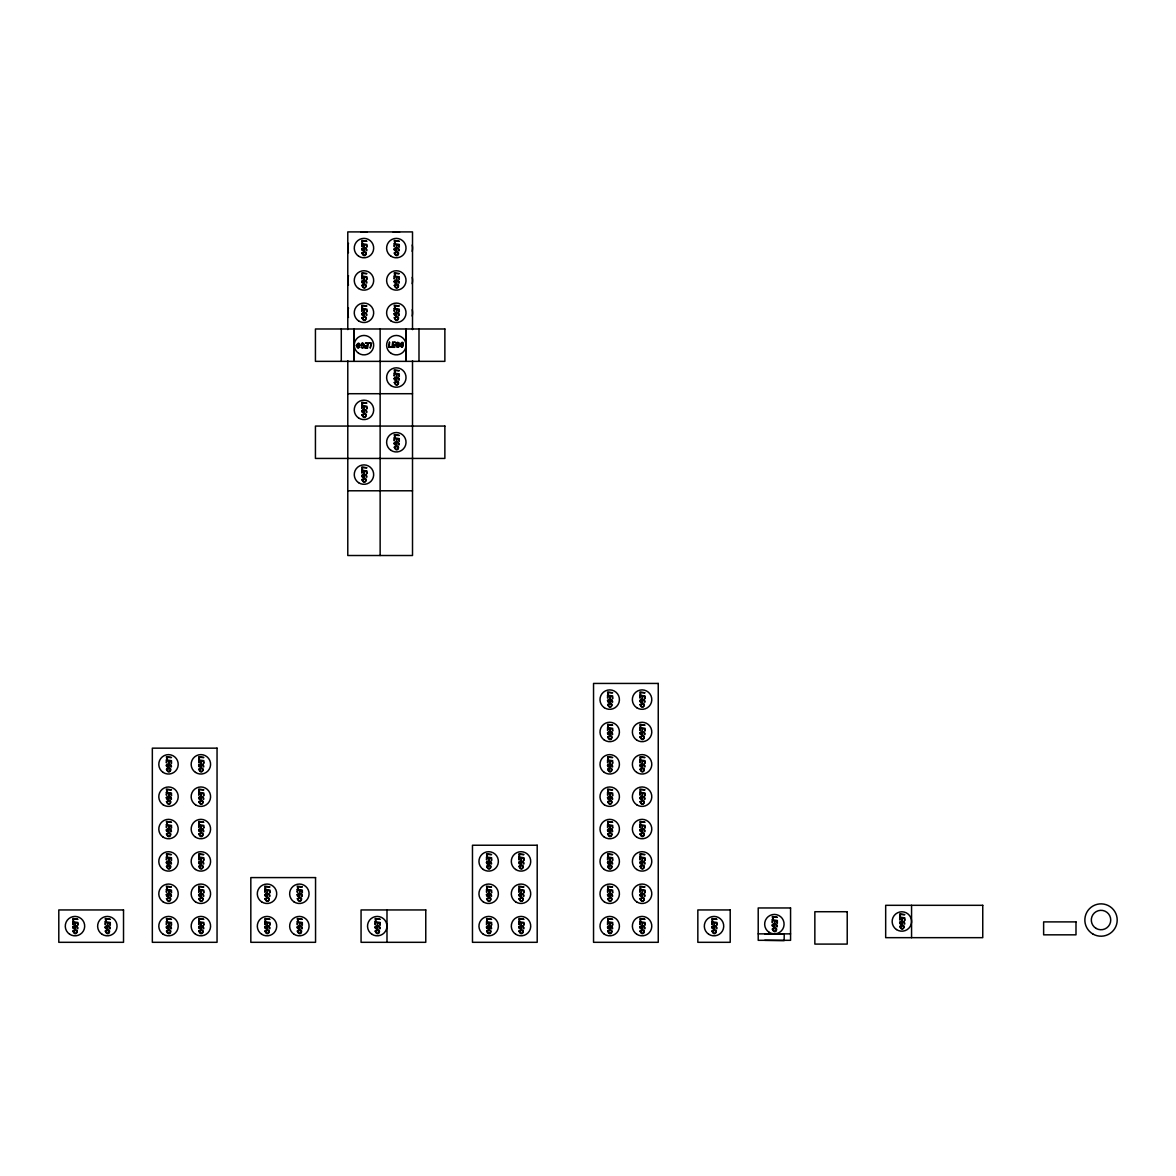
<?xml version="1.0" encoding="UTF-8"?>
<svg xmlns="http://www.w3.org/2000/svg" width="1176" height="1176" viewBox="0 0 1176 1176"><rect width="100%" height="100%" fill="white"/><g stroke="black" fill="none" stroke-linecap="round" stroke-linejoin="round"><path stroke-width="1.5" d="M911.562 905.314L911.562 937.669M758.211 933.862L790.566 933.862M347.787 393.71L412.511 393.71M347.787 490.789L412.511 490.789M764.841 933.847L784.23 934.17L784.127 940.638L764.738 940.33M418.994 328.986L418.994 361.355M412.511 329.603L412.511 231.907L347.787 231.907L347.787 329.603M412.511 360.738L412.511 555.513L347.787 555.513L347.787 360.738M386.992 909.945L386.992 942.314M380.142 328.986L380.142 555.513M341.29 328.986L341.29 361.355M348.464 252.722A16.185 16.185 0 0 1 348.508 243.329M360.885 232.201A16.185 16.185 0 0 1 367.191 232.231M412.203 245.005A16.185 16.185 0 0 1 412.173 251.326M393.24 232.201A16.185 16.185 0 0 1 399.561 232.231M412.203 277.374A16.185 16.185 0 0 1 412.173 283.681M348.464 285.077A16.185 16.185 0 0 1 348.508 275.684M348.464 317.432A16.185 16.185 0 0 1 348.508 308.038M412.203 309.729A16.185 16.185 0 0 1 412.173 316.035M354.255 345.494L354.241 361.355L354.241 328.986L354.255 345.494M406.043 328.986L406.043 361.355L406.043 328.986M72.868 921.719L72.853 924.659L73.412 922.484L75.176 922.793L75.176 924.821L75.734 922.793L77.381 923.042L77.939 925.218L77.939 922.498L72.868 921.719M105.223 921.719L105.208 924.659L105.767 922.484L107.531 922.793L107.531 924.821L108.089 922.793L109.75 923.042L110.294 925.218L110.294 922.498L105.223 921.719M166.389 792.286L166.375 795.211L166.933 793.05L168.697 793.344L168.697 795.388L169.256 793.344L170.917 793.609L171.476 795.77L171.476 793.065L166.389 792.286M166.389 759.917L166.375 762.857L166.933 760.681L168.697 760.99L168.697 763.033L169.256 760.99L170.917 761.24L171.476 763.415L171.476 760.696L166.389 759.917M166.389 856.995L166.375 859.935L166.933 857.76L168.697 858.068L168.697 860.112L169.256 858.068L170.917 858.318L171.476 860.494L171.476 857.774L166.389 856.995M166.389 824.641L166.375 827.581L166.933 825.405L168.697 825.714L168.697 827.742L169.256 825.714L170.917 825.964L171.476 828.139L171.476 825.42L166.389 824.641M166.389 889.365L166.375 892.29L166.933 890.129L168.697 890.423L168.697 892.466L169.256 890.423L170.917 890.688L171.476 892.849L171.476 890.144L166.389 889.365M166.389 921.719L166.375 924.659L166.933 922.484L168.697 922.793L168.697 924.821L169.256 922.793L170.917 923.042L171.476 925.218L171.476 922.498L166.389 921.719M198.759 792.286L198.744 795.211L199.303 793.05L201.067 793.344L201.067 795.388L201.611 793.344L203.272 793.609L203.83 795.77L203.83 793.065L198.759 792.286M198.759 759.917L198.744 762.857L199.303 760.681L201.067 760.99L201.067 763.033L201.611 760.99L203.272 761.24L203.83 763.415L203.83 760.696L198.759 759.917M198.759 856.995L198.744 859.935L199.303 857.76L201.067 858.068L201.067 860.112L201.611 858.068L203.272 858.318L203.83 860.494L203.83 857.774L198.759 856.995M198.759 824.641L198.744 827.581L199.303 825.405L201.067 825.714L201.067 827.742L201.611 825.714L203.272 825.964L203.83 828.139L203.83 825.42L198.759 824.641M198.759 889.365L198.744 892.29L199.303 890.129L201.067 890.423L201.067 892.466L201.611 890.423L203.272 890.688L203.83 892.849L203.83 890.144L198.759 889.365M198.759 921.719L198.744 924.659L199.303 922.484L201.067 922.793L201.067 924.821L201.611 922.793L203.272 923.042L203.83 925.218L203.83 922.498L198.759 921.719M264.894 889.365L264.879 892.29L265.438 890.129L267.202 890.423L267.202 892.466L267.76 890.423L269.407 890.688L269.966 892.849L269.966 890.144L264.894 889.365M264.894 921.719L264.879 924.659L265.438 922.484L267.202 922.793L267.202 924.821L267.76 922.793L269.407 923.042L269.966 925.218L269.966 922.498L264.894 921.719M297.249 889.365L297.234 892.29L297.793 890.129L299.557 890.423L299.557 892.466L300.115 890.423L301.776 890.688L302.335 892.849L302.335 890.144L297.249 889.365M297.249 921.719L297.234 924.659L297.793 922.484L299.557 922.793L299.557 924.821L300.115 922.793L301.776 923.042L302.335 925.218L302.335 922.498L297.249 921.719M361.855 276.037L361.841 278.977L362.399 276.801L364.163 277.11L364.163 279.153L364.707 277.11L366.368 277.36L366.927 279.535L366.927 276.816L361.855 276.037M361.855 243.682L361.841 246.622L362.399 244.446L364.163 244.755L364.163 246.784L364.707 244.755L366.368 245.005L366.927 247.18L366.927 244.461L361.855 243.682M361.855 308.406L361.841 311.331L362.399 309.17L364.163 309.464L364.163 311.508L364.707 309.464L366.368 309.729L366.927 311.89L366.927 309.185L361.855 308.406M361.855 405.485L361.841 408.41L362.399 406.249L364.163 406.543L364.163 408.587L364.707 406.543L366.368 406.808L366.927 408.969L366.927 406.264L361.855 405.485M361.855 470.194L361.841 473.134L362.399 470.959L364.163 471.267L364.163 473.311L364.707 471.267L366.368 471.517L366.927 473.693L366.927 470.973L361.855 470.194M375.115 921.719L375.115 924.659L375.659 922.484L377.423 922.793L377.423 924.821L377.981 922.793L379.642 923.042L380.201 925.218L380.201 922.498L375.115 921.719M394.21 276.037L394.195 278.977L394.754 276.801L396.518 277.11L396.518 279.153L397.076 277.11L398.723 277.36L399.281 279.535L399.281 276.816L394.21 276.037M394.21 243.682L394.195 246.622L394.754 244.446L396.518 244.755L396.518 246.784L397.076 244.755L398.723 245.005L399.281 247.18L399.281 244.461L394.21 243.682M394.21 308.406L394.195 311.331L394.754 309.17L396.518 309.464L396.518 311.508L397.076 309.464L398.723 309.729L399.281 311.89L399.281 309.185L394.21 308.406M394.21 373.115L394.195 376.055L394.754 373.88L396.518 374.189L396.518 376.232L397.076 374.189L398.723 374.438L399.281 376.614L399.281 373.894L394.21 373.115M394.21 437.84L394.195 440.78L394.754 438.604L396.518 438.913L396.518 440.941L397.076 438.913L398.723 439.162L399.281 441.338L399.281 438.619L394.21 437.84M486.541 856.995L486.526 859.935L487.085 857.76L488.849 858.068L488.849 860.112L489.407 858.068L491.068 858.318L491.612 860.494L491.612 857.774L486.541 856.995M486.541 921.719L486.526 924.659L487.085 922.484L488.849 922.793L488.849 924.821L489.407 922.793L491.068 923.042L491.612 925.218L491.612 922.498L486.541 921.719M486.541 889.365L486.526 892.29L487.085 890.129L488.849 890.423L488.849 892.466L489.407 890.423L491.068 890.688L491.612 892.849L491.612 890.144L486.541 889.365M518.895 856.995L518.895 859.935L519.439 857.76L521.203 858.068L521.203 860.112L521.762 858.068L523.423 858.318L523.981 860.494L523.981 857.774L518.895 856.995M518.895 921.719L518.895 924.659L519.439 922.484L521.203 922.793L521.203 924.821L521.762 922.793L523.423 923.042L523.981 925.218L523.981 922.498L518.895 921.719M518.895 889.365L518.895 892.29L519.439 890.129L521.203 890.423L521.203 892.466L521.762 890.423L523.423 890.688L523.981 892.849L523.981 890.144L518.895 889.365M607.595 695.207L607.58 698.132L608.139 695.971L609.903 696.265L609.903 698.309L610.462 696.265L612.123 696.53L612.681 698.691L612.681 695.986L607.595 695.207M607.595 759.917L607.58 762.857L608.139 760.681L609.903 760.99L609.903 763.033L610.462 760.99L612.123 761.24L612.681 763.415L612.681 760.696L607.595 759.917M607.595 727.562L607.58 730.502L608.139 728.326L609.903 728.635L609.903 730.663L610.462 728.635L612.123 728.885L612.681 731.06L612.681 728.341L607.595 727.562M607.595 792.286L607.58 795.211L608.139 793.05L609.903 793.344L609.903 795.388L610.462 793.344L612.123 793.609L612.681 795.77L612.681 793.065L607.595 792.286M607.595 856.995L607.58 859.935L608.139 857.76L609.903 858.068L609.903 860.112L610.462 858.068L612.123 858.318L612.681 860.494L612.681 857.774L607.595 856.995M607.595 824.641L607.58 827.581L608.139 825.405L609.903 825.714L609.903 827.742L610.462 825.714L612.123 825.964L612.681 828.139L612.681 825.42L607.595 824.641M607.595 921.719L607.58 924.659L608.139 922.484L609.903 922.793L609.903 924.821L610.462 922.793L612.123 923.042L612.681 925.218L612.681 922.498L607.595 921.719M607.595 889.365L607.58 892.29L608.139 890.129L609.903 890.423L609.903 892.466L610.462 890.423L612.123 890.688L612.681 892.849L612.681 890.144L607.595 889.365M639.965 695.207L639.95 698.132L640.508 695.971L642.272 696.265L642.272 698.309L642.816 696.265L644.477 696.53L645.036 698.691L645.036 695.986L639.965 695.207M639.965 759.917L639.95 762.857L640.508 760.681L642.272 760.99L642.272 763.033L642.816 760.99L644.477 761.24L645.036 763.415L645.036 760.696L639.965 759.917M639.965 727.562L639.95 730.502L640.508 728.326L642.272 728.635L642.272 730.663L642.816 728.635L644.477 728.885L645.036 731.06L645.036 728.341L639.965 727.562M639.965 792.286L639.95 795.211L640.508 793.05L642.272 793.344L642.272 795.388L642.816 793.344L644.477 793.609L645.036 795.77L645.036 793.065L639.965 792.286M639.965 856.995L639.95 859.935L640.508 857.76L642.272 858.068L642.272 860.112L642.816 858.068L644.477 858.318L645.036 860.494L645.036 857.774L639.965 856.995M639.965 824.641L639.95 827.581L640.508 825.405L642.272 825.714L642.272 827.742L642.816 825.714L644.477 825.964L645.036 828.139L645.036 825.42L639.965 824.641M639.965 921.719L639.95 924.659L640.508 922.484L642.272 922.793L642.272 924.821L642.816 922.793L644.477 923.042L645.036 925.218L645.036 922.498L639.965 921.719M639.965 889.365L639.95 892.29L640.508 890.129L642.272 890.423L642.272 892.466L642.816 890.423L644.477 890.688L645.036 892.849L645.036 890.144L639.965 889.365M711.906 921.719L711.892 924.659L712.45 922.484L714.214 922.793L714.214 924.821L714.773 922.793L716.419 923.042L716.978 925.218L716.978 922.498L711.906 921.719M772.279 919.735L772.264 922.66L772.808 920.499L774.572 920.808L774.572 922.837L775.131 920.808L776.792 921.058L777.351 923.233L777.351 920.514L772.279 919.735M899.743 917.074L899.728 920.014L900.287 917.839L902.051 918.147L902.051 920.191L902.609 918.147L904.256 918.397L904.814 920.573L904.814 917.868L899.743 917.074M356.357 345.465C359.562 354.211 361.341 337.306 356.357 345.465M356.887 345.509C359.048 352.653 360.517 338.761 356.887 345.509M400.134 344.597C403.339 353.329 405.103 336.439 400.134 344.597M400.663 344.627C402.824 351.786 404.294 337.894 400.663 344.627M72.78 927.041L73.147 928.481L75.323 929.158L75.323 927.394L74.867 928.614C69.325 926.967 79.233 924.512 77.16 928.54C79.439 930.201 76.264 922.307 72.78 927.041M105.134 927.041L105.502 928.481L107.677 929.158L107.677 927.394L107.237 928.614C101.68 926.967 111.602 924.512 109.515 928.54C111.808 930.201 108.633 922.307 105.134 927.041M166.316 765.253L166.669 766.678L168.844 767.355L168.844 765.591L168.403 766.811C162.861 765.164 172.769 762.724 170.696 766.737C172.975 768.413 169.8 760.505 166.316 765.253M166.316 797.607L166.669 799.048L168.844 799.709L168.844 797.945L168.403 799.165C162.861 797.519 172.769 795.079 170.696 799.107C172.975 800.768 169.8 792.859 166.316 797.607M166.316 829.962L166.669 831.403L168.844 832.079L168.844 830.315L168.403 831.535C162.861 829.888 172.769 827.434 170.696 831.461C172.975 833.122 169.8 825.229 166.316 829.962M166.316 862.331L166.669 863.757L168.844 864.433L168.844 862.669L168.403 863.89C162.861 862.243 172.769 859.803 170.696 863.816C172.975 865.477 169.8 857.583 166.316 862.331M166.316 894.686L166.669 896.127L168.844 896.788L168.844 895.024L168.403 896.244C162.861 894.598 172.769 892.158 170.696 896.185C172.975 897.847 169.8 889.938 166.316 894.686M166.316 927.041L166.669 928.481L168.844 929.158L168.844 927.394L168.403 928.614C162.861 926.967 172.769 924.512 170.696 928.54C172.975 930.201 169.8 922.307 166.316 927.041M198.671 765.253L199.038 766.678L201.214 767.355L201.214 765.591L200.758 766.811C195.216 765.164 205.124 762.724 203.051 766.737C205.33 768.413 202.154 760.505 198.671 765.253M198.671 797.607L199.038 799.048L201.214 799.709L201.214 797.945L200.758 799.165C195.216 797.519 205.124 795.079 203.051 799.107C205.33 800.768 202.154 792.859 198.671 797.607M198.671 829.962L199.038 831.403L201.214 832.079L201.214 830.315L200.758 831.535C195.216 829.888 205.124 827.434 203.051 831.461C205.33 833.122 202.154 825.229 198.671 829.962M198.671 862.331L199.038 863.757L201.214 864.433L201.214 862.669L200.758 863.89C195.216 862.243 205.124 859.803 203.051 863.816C205.33 865.477 202.154 857.583 198.671 862.331M198.671 894.686L199.038 896.127L201.214 896.788L201.214 895.024L200.758 896.244C195.216 894.598 205.124 892.158 203.051 896.185C205.33 897.847 202.154 889.938 198.671 894.686M198.671 927.041L199.038 928.481L201.214 929.158L201.214 927.394L200.758 928.614C195.216 926.967 205.124 924.512 203.051 928.54C205.33 930.201 202.154 922.307 198.671 927.041M264.806 894.686L265.173 896.127L267.349 896.788L267.349 895.024L266.908 896.244C261.351 894.598 271.259 892.158 269.186 896.185C271.465 897.847 268.29 889.938 264.806 894.686M264.806 927.041L265.173 928.481L267.349 929.158L267.349 927.394L266.908 928.614C261.351 926.967 271.259 924.512 269.186 928.54C271.465 930.201 268.29 922.307 264.806 927.041M297.175 894.686L297.528 896.127L299.704 896.788L299.704 895.024L299.263 896.244C293.721 894.598 303.629 892.158 301.556 896.185C303.834 897.847 300.659 889.938 297.175 894.686M297.175 927.041L297.528 928.481L299.704 929.158L299.704 927.394L299.263 928.614C293.721 926.967 303.629 924.512 301.556 928.54C303.834 930.201 300.659 922.307 297.175 927.041M361.767 249.018L362.135 250.444L364.31 251.12L364.31 249.356L363.854 250.576C358.312 248.93 368.22 246.475 366.148 250.503C368.426 252.164 365.251 244.27 361.767 249.018M361.767 281.373L362.135 282.799L364.31 283.475L364.31 281.711L363.854 282.931C358.312 281.284 368.22 278.844 366.148 282.857C368.426 284.533 365.251 276.625 361.767 281.373M361.767 313.727L362.135 315.168L364.31 315.829L364.31 314.065L363.854 315.3C358.312 313.639 368.22 311.199 366.148 315.227C368.426 316.888 365.251 308.979 361.767 313.727M361.767 410.806L362.135 412.247L364.31 412.908L364.31 411.144L363.854 412.379C358.312 410.718 368.22 408.278 366.148 412.306C368.426 413.967 365.251 406.058 361.767 410.806M361.767 475.53L362.135 476.956L364.31 477.632L364.31 475.868L363.854 477.089C358.312 475.442 368.22 473.002 366.148 477.015C368.426 478.691 365.251 470.782 361.767 475.53M394.122 249.018L394.489 250.444L396.665 251.12L396.665 249.356L396.224 250.576C390.667 248.93 400.575 246.475 398.502 250.503C400.781 252.164 397.606 244.27 394.122 249.018M394.122 281.373L394.489 282.799L396.665 283.475L396.665 281.711L396.224 282.931C390.667 281.284 400.575 278.844 398.502 282.857C400.781 284.533 397.606 276.625 394.122 281.373M394.122 313.727L394.489 315.168L396.665 315.829L396.665 314.065L396.224 315.3C390.667 313.639 400.575 311.199 398.502 315.227C400.781 316.888 397.606 308.979 394.122 313.727M394.122 378.451L394.489 379.877L396.665 380.554L396.665 378.79L396.224 380.01C390.667 378.363 400.575 375.923 398.502 379.936C400.781 381.612 397.606 373.703 394.122 378.451M394.122 443.176L394.489 444.601L396.665 445.278L396.665 443.514L396.224 444.734C390.667 443.087 400.575 440.632 398.502 444.66C400.781 446.321 397.606 438.428 394.122 443.176M375.041 927.041L375.394 928.481L377.57 929.158L377.57 927.394L377.129 928.614C371.587 926.967 381.494 924.512 379.422 928.54C381.7 930.201 378.525 922.307 375.041 927.041M486.452 862.331L486.82 863.757L488.995 864.433L488.995 862.669L488.555 863.89C482.998 862.243 492.906 859.803 490.833 863.816C493.111 865.477 489.951 857.583 486.452 862.331M486.452 894.686L486.82 896.127L488.995 896.788L488.995 895.024L488.555 896.244C482.998 894.598 492.906 892.158 490.833 896.185C493.111 897.847 489.951 889.938 486.452 894.686M486.452 927.041L486.82 928.481L488.995 929.158L488.995 927.394L488.555 928.614C482.998 926.967 492.906 924.512 490.833 928.54C493.111 930.201 489.951 922.307 486.452 927.041M518.822 862.331L519.175 863.757L521.35 864.433L521.35 862.669L520.909 863.89C515.367 862.243 525.275 859.803 523.202 863.816C525.481 865.477 522.306 857.583 518.822 862.331M518.822 894.686L519.175 896.127L521.35 896.788L521.35 895.024L520.909 896.244C515.367 894.598 525.275 892.158 523.202 896.185C525.481 897.847 522.306 889.938 518.822 894.686M518.822 927.041L519.175 928.481L521.35 929.158L521.35 927.394L520.909 928.614C515.367 926.967 525.275 924.512 523.202 928.54C525.481 930.201 522.306 922.307 518.822 927.041M607.522 700.529L607.874 701.969L610.05 702.631L610.05 700.867L609.609 702.101C604.067 700.44 613.975 698 611.902 702.028C614.181 703.689 611.005 695.78 607.522 700.529M607.522 732.898L607.874 734.324L610.05 735L610.05 733.236L609.609 734.456C604.067 732.81 613.975 730.355 611.902 734.383C614.181 736.044 611.005 728.15 607.522 732.898M607.522 765.253L607.874 766.678L610.05 767.355L610.05 765.591L609.609 766.811C604.067 765.164 613.975 762.724 611.902 766.737C614.181 768.413 611.005 760.505 607.522 765.253M607.522 797.607L607.874 799.048L610.05 799.709L610.05 797.945L609.609 799.165C604.067 797.519 613.975 795.079 611.902 799.107C614.181 800.768 611.005 792.859 607.522 797.607M607.522 829.962L607.874 831.403L610.05 832.079L610.05 830.315L609.609 831.535C604.067 829.888 613.975 827.434 611.902 831.461C614.181 833.122 611.005 825.229 607.522 829.962M607.522 862.331L607.874 863.757L610.05 864.433L610.05 862.669L609.609 863.89C604.067 862.243 613.975 859.803 611.902 863.816C614.181 865.477 611.005 857.583 607.522 862.331M607.522 894.686L607.874 896.127L610.05 896.788L610.05 895.024L609.609 896.244C604.067 894.598 613.975 892.158 611.902 896.185C614.181 897.847 611.005 889.938 607.522 894.686M607.522 927.041L607.874 928.481L610.05 929.158L610.05 927.394L609.609 928.614C604.067 926.967 613.975 924.512 611.902 928.54C614.181 930.201 611.005 922.307 607.522 927.041M639.876 700.529L640.244 701.969L642.419 702.631L642.419 700.867L641.964 702.101C636.422 700.44 646.33 698 644.257 702.028C646.535 703.689 643.36 695.78 639.876 700.529M639.876 732.898L640.244 734.324L642.419 735L642.419 733.236L641.964 734.456C636.422 732.81 646.33 730.355 644.257 734.383C646.535 736.044 643.36 728.15 639.876 732.898M639.876 765.253L640.244 766.678L642.419 767.355L642.419 765.591L641.964 766.811C636.422 765.164 646.33 762.724 644.257 766.737C646.535 768.413 643.36 760.505 639.876 765.253M639.876 797.607L640.244 799.048L642.419 799.709L642.419 797.945L641.964 799.165C636.422 797.519 646.33 795.079 644.257 799.107C646.535 800.768 643.36 792.859 639.876 797.607M639.876 829.962L640.244 831.403L642.419 832.079L642.419 830.315L641.964 831.535C636.422 829.888 646.33 827.434 644.257 831.461C646.535 833.122 643.36 825.229 639.876 829.962M639.876 862.331L640.244 863.757L642.419 864.433L642.419 862.669L641.964 863.89C636.422 862.243 646.33 859.803 644.257 863.816C646.535 865.477 643.36 857.583 639.876 862.331M639.876 894.686L640.244 896.127L642.419 896.788L642.419 895.024L641.964 896.244C636.422 894.598 646.33 892.158 644.257 896.185C646.535 897.847 643.36 889.938 639.876 894.686M639.876 927.041L640.244 928.481L642.419 929.158L642.419 927.394L641.964 928.614C636.422 926.967 646.33 924.512 644.257 928.54C646.535 930.201 643.36 922.307 639.876 927.041M711.818 927.041L712.186 928.481L714.361 929.158L714.361 927.394L713.92 928.614C708.364 926.967 718.271 924.512 716.199 928.54C718.477 930.201 715.317 922.307 711.818 927.041M772.191 925.056L772.544 926.497L774.719 927.173L774.719 925.409L774.278 926.629C768.737 924.983 778.644 922.528 776.572 926.556C778.85 928.217 775.675 920.323 772.191 925.056M899.655 922.41L900.022 923.836L902.198 924.512L902.198 922.748L901.742 923.968C896.2 922.322 906.108 919.882 904.035 923.895C906.314 925.571 903.139 917.662 899.655 922.41M363.928 345.332C364.281 349.772 358.268 345.376 362.473 348.169C367.294 346.861 361.591 339.144 360.944 345.509L362.708 345.509L361.488 345.068L362.634 343.319L363.928 345.332M395.989 344.318C394.754 347.479 399.913 348.699 399.355 344.833L397.591 344.833L398.811 345.274C397.855 349.963 394.416 343.333 397.885 342.554C401.751 345.156 396.415 339.732 395.989 344.318M367.309 345.92L367.044 347.581L364.883 348.125L367.588 348.125L368.367 343.054L365.442 343.039L367.618 343.598L367.309 345.362L365.266 345.92L367.309 345.92M392.696 342.216L391.917 347.287L394.857 347.302L392.681 346.744L392.99 344.98L395.018 344.98L392.99 344.421L393.24 342.76L395.415 342.216L392.696 342.216M370.969 343.613L370.234 348.125L371.601 343.054L369.073 343.054L370.969 343.613M389.506 342.216L388.683 347.287L391.226 347.287L389.315 346.729L389.506 342.216M72.956 931.069C75.823 938.948 80.865 926.497 72.956 931.069M73.338 931.318C76.308 937.022 79.615 927.82 73.338 931.318M105.311 931.069C108.192 938.948 113.234 926.497 105.311 931.069M105.693 931.318C108.662 937.022 111.97 927.82 105.693 931.318M166.477 769.266C169.359 777.145 174.401 764.694 166.477 769.266M166.874 769.53C169.829 775.234 173.151 766.032 166.874 769.53M166.477 801.62C169.359 809.514 174.401 797.049 166.477 801.62M166.874 801.885C169.829 807.589 173.151 798.386 166.874 801.885M166.477 833.99C169.359 841.869 174.401 829.418 166.477 833.99M166.874 834.24C169.829 839.943 173.151 830.741 166.874 834.24M166.477 866.345C169.359 874.224 174.401 861.773 166.477 866.345M166.874 866.609C169.829 872.313 173.151 863.111 166.874 866.609M198.832 769.266C201.713 777.145 206.756 764.694 198.832 769.266M199.229 769.53C202.184 775.234 205.506 766.032 199.229 769.53M166.477 898.699C169.359 906.593 174.401 894.127 166.477 898.699M166.874 898.964C169.829 904.667 173.151 895.465 166.874 898.964M198.832 801.62C201.713 809.514 206.756 797.049 198.832 801.62M199.229 801.885C202.184 807.589 205.506 798.386 199.229 801.885M166.477 931.069C169.359 938.948 174.401 926.497 166.477 931.069M166.874 931.318C169.829 937.022 173.151 927.82 166.874 931.318M198.832 833.99C201.713 841.869 206.756 829.418 198.832 833.99M199.229 834.24C202.184 839.943 205.506 830.741 199.229 834.24M198.832 866.345C201.713 874.224 206.756 861.773 198.832 866.345M199.229 866.609C202.184 872.313 205.506 863.111 199.229 866.609M361.929 253.031C364.81 260.91 369.852 248.459 361.929 253.031M362.326 253.281C365.28 258.985 368.603 249.782 362.326 253.281M198.832 898.699C201.713 906.593 206.756 894.127 198.832 898.699M199.229 898.964C202.184 904.667 205.506 895.465 199.229 898.964M361.929 285.386C364.81 293.265 369.852 280.814 361.929 285.386M362.326 285.65C365.28 291.354 368.603 282.152 362.326 285.65M198.832 931.069C201.713 938.948 206.756 926.497 198.832 931.069M199.229 931.318C202.184 937.022 205.506 927.82 199.229 931.318M361.929 317.74C364.81 325.634 369.852 313.169 361.929 317.74M362.326 318.005C365.28 323.709 368.603 314.506 362.326 318.005M394.298 253.031C397.179 260.91 402.221 248.459 394.298 253.031M394.68 253.281C397.65 258.985 400.957 249.782 394.68 253.281M394.298 285.386C397.179 293.265 402.221 280.814 394.298 285.386M394.68 285.65C397.65 291.354 400.957 282.152 394.68 285.65M361.929 414.819C364.81 422.713 369.852 410.248 361.929 414.819M362.326 415.084C365.28 420.787 368.603 411.585 362.326 415.084M394.298 317.74C397.179 325.634 402.221 313.169 394.298 317.74M394.68 318.005C397.65 323.709 400.957 314.506 394.68 318.005M361.929 479.543C364.81 487.423 369.852 474.972 361.929 479.543M362.326 479.808C365.28 485.512 368.603 476.309 362.326 479.808M394.298 382.465C397.179 390.344 402.221 377.893 394.298 382.465M394.68 382.729C397.65 388.433 400.957 379.231 394.68 382.729M264.982 898.699C267.863 906.593 272.906 894.127 264.982 898.699M265.364 898.964C268.334 904.667 271.641 895.465 265.364 898.964M264.982 931.069C267.863 938.948 272.906 926.497 264.982 931.069M265.364 931.318C268.334 937.022 271.641 927.82 265.364 931.318M394.298 447.189C397.179 455.068 402.221 442.617 394.298 447.189M394.68 447.439C397.65 453.142 400.957 443.94 394.68 447.439M297.337 898.699C300.218 906.593 305.26 894.127 297.337 898.699M297.734 898.964C300.689 904.667 303.996 895.465 297.734 898.964M297.337 931.069C300.218 938.948 305.26 926.497 297.337 931.069M297.734 931.318C300.689 937.022 303.996 927.82 297.734 931.318M375.203 931.069C378.084 938.948 383.126 926.497 375.203 931.069M375.6 931.318C378.554 937.022 381.877 927.82 375.6 931.318M486.629 866.345C489.51 874.224 494.552 861.773 486.629 866.345M487.011 866.609C489.98 872.313 493.288 863.111 487.011 866.609M486.629 898.699C489.51 906.593 494.552 894.127 486.629 898.699M487.011 898.964C489.98 904.667 493.288 895.465 487.011 898.964M486.629 931.069C489.51 938.948 494.552 926.497 486.629 931.069M487.011 931.318C489.98 937.022 493.288 927.82 487.011 931.318M518.984 866.345C521.865 874.224 526.907 861.773 518.984 866.345M519.38 866.609C522.335 872.313 525.657 863.111 519.38 866.609M518.984 898.699C521.865 906.593 526.907 894.127 518.984 898.699M519.38 898.964C522.335 904.667 525.657 895.465 519.38 898.964M518.984 931.069C521.865 938.948 526.907 926.497 518.984 931.069M519.38 931.318C522.335 937.022 525.657 927.82 519.38 931.318M607.683 704.542C610.565 712.435 615.607 699.97 607.683 704.542M608.08 704.806C611.035 710.51 614.357 701.308 608.08 704.806M607.683 736.911C610.565 744.79 615.607 732.339 607.683 736.911M608.08 737.161C611.035 742.865 614.357 733.662 608.08 737.161M607.683 769.266C610.565 777.145 615.607 764.694 607.683 769.266M608.08 769.53C611.035 775.234 614.357 766.032 608.08 769.53M607.683 801.62C610.565 809.514 615.607 797.049 607.683 801.62M608.08 801.885C611.035 807.589 614.357 798.386 608.08 801.885M640.038 704.542C642.919 712.435 647.961 699.97 640.038 704.542M640.435 704.806C643.39 710.51 646.712 701.308 640.435 704.806M607.683 833.99C610.565 841.869 615.607 829.418 607.683 833.99M608.08 834.24C611.035 839.943 614.357 830.741 608.08 834.24M640.038 736.911C642.919 744.79 647.961 732.339 640.038 736.911M640.435 737.161C643.39 742.865 646.712 733.662 640.435 737.161M607.683 866.345C610.565 874.224 615.607 861.773 607.683 866.345M608.08 866.609C611.035 872.313 614.357 863.111 608.08 866.609M640.038 769.266C642.919 777.145 647.961 764.694 640.038 769.266M640.435 769.53C643.39 775.234 646.712 766.032 640.435 769.53M607.683 898.699C610.565 906.593 615.607 894.127 607.683 898.699M608.08 898.964C611.035 904.667 614.357 895.465 608.08 898.964M640.038 801.62C642.919 809.514 647.961 797.049 640.038 801.62M640.435 801.885C643.39 807.589 646.712 798.386 640.435 801.885M607.683 931.069C610.565 938.948 615.607 926.497 607.683 931.069M608.08 931.318C611.035 937.022 614.357 927.82 608.08 931.318M640.038 833.99C642.919 841.869 647.961 829.418 640.038 833.99M640.435 834.24C643.39 839.943 646.712 830.741 640.435 834.24M640.038 866.345C642.919 874.224 647.961 861.773 640.038 866.345M640.435 866.609C643.39 872.313 646.712 863.111 640.435 866.609M640.038 898.699C642.919 906.593 647.961 894.127 640.038 898.699M640.435 898.964C643.39 904.667 646.712 895.465 640.435 898.964M640.038 931.069C642.919 938.948 647.961 926.497 640.038 931.069M640.435 931.318C643.39 937.022 646.712 927.82 640.435 931.318M711.995 931.069C714.876 938.948 719.918 926.497 711.995 931.069M712.377 931.318C715.346 937.022 718.654 927.82 712.377 931.318M772.353 929.084C775.234 936.963 780.276 924.498 772.353 929.084M772.75 929.334C775.704 935.038 779.027 925.835 772.75 929.334M899.831 926.423C902.698 934.303 907.754 921.852 899.831 926.423M900.213 926.688C903.183 932.392 906.49 923.189 900.213 926.688M362.399 242.991L361.855 240.448L366.927 241.271L362.399 241.08L362.399 242.991M394.769 242.991L394.21 240.448L399.281 241.271L394.769 241.08L394.769 242.991M362.399 275.346L361.855 272.817L366.927 273.641L362.399 273.449L362.399 275.346M394.769 275.346L394.21 272.817L399.281 273.641L394.769 273.449L394.769 275.346M362.399 307.7L361.855 305.172L366.927 305.995L362.399 305.804L362.399 307.7M394.769 307.7L394.21 305.172L399.281 305.995L394.769 305.804L394.769 307.7M444.866 328.986L315.433 328.986L315.433 361.355L444.866 361.355L444.866 328.986M394.769 372.424L394.21 369.896L399.281 370.719L394.769 370.528L394.769 372.424M362.399 404.779L361.855 402.251L366.927 403.074L362.399 402.883L362.399 404.779M444.866 426.065L315.433 426.065L315.433 458.434L444.866 458.434L444.866 426.065M394.769 437.149L394.21 434.605L399.281 435.429L394.769 435.238L394.769 437.149M362.399 469.503L361.855 466.975L366.927 467.798L362.399 467.607L362.399 469.503M658.251 683.432L593.542 683.432L593.542 942.314L658.251 942.314L658.251 683.432M608.154 694.501L607.595 691.973L612.681 692.796L608.154 692.605L608.154 694.501M640.508 694.501L639.965 691.973L645.036 692.796L640.508 692.605L640.508 694.501M608.154 726.871L607.595 724.328L612.681 725.151L608.154 724.96L608.154 726.871M640.508 726.871L639.965 724.328L645.036 725.151L640.508 724.96L640.508 726.871M217.046 748.156L152.336 748.156L152.336 942.314L217.046 942.314L217.046 748.156M166.948 759.226L166.389 756.697L171.476 757.52L166.948 757.329L166.948 759.226M199.303 759.226L198.759 756.697L203.83 757.52L199.303 757.329L199.303 759.226M608.154 759.226L607.595 756.697L612.681 757.52L608.154 757.329L608.154 759.226M640.508 759.226L639.965 756.697L645.036 757.52L640.508 757.329L640.508 759.226M166.948 791.58L166.389 789.052L171.476 789.875L166.948 789.684L166.948 791.58M199.303 791.58L198.759 789.052L203.83 789.875L199.303 789.684L199.303 791.58M608.154 791.58L607.595 789.052L612.681 789.875L608.154 789.684L608.154 791.58M640.508 791.58L639.965 789.052L645.036 789.875L640.508 789.684L640.508 791.58M166.948 823.95L166.389 821.407L171.476 822.23L166.948 822.039L166.948 823.95M199.303 823.95L198.759 821.407L203.83 822.23L199.303 822.039L199.303 823.95M608.154 823.95L607.595 821.407L612.681 822.23L608.154 822.039L608.154 823.95M640.508 823.95L639.965 821.407L645.036 822.23L640.508 822.039L640.508 823.95M537.197 845.235L472.473 845.235L472.473 942.314L537.197 942.314L537.197 845.235M166.948 856.304L166.389 853.776L171.476 854.599L166.948 854.408L166.948 856.304M199.303 856.304L198.759 853.776L203.83 854.599L199.303 854.408L199.303 856.304M487.099 856.304L486.541 853.776L491.612 854.599L487.099 854.408L487.099 856.304M519.454 856.304L518.895 853.776L523.981 854.599L519.454 854.408L519.454 856.304M608.154 856.304L607.595 853.776L612.681 854.599L608.154 854.408L608.154 856.304M640.508 856.304L639.965 853.776L645.036 854.599L640.508 854.408L640.508 856.304M315.55 877.59L250.826 877.59L250.826 942.314L315.55 942.314L315.55 877.59M166.948 888.659L166.389 886.131L171.476 886.954L166.948 886.763L166.948 888.659M199.303 888.659L198.759 886.131L203.83 886.954L199.303 886.763L199.303 888.659M265.453 888.659L264.894 886.131L269.966 886.954L265.453 886.763L265.453 888.659M297.807 888.659L297.249 886.131L302.335 886.954L297.807 886.763L297.807 888.659M487.099 888.659L486.541 886.131L491.612 886.954L487.099 886.763L487.099 888.659M519.454 888.659L518.895 886.131L523.981 886.954L519.454 886.763L519.454 888.659M608.154 888.659L607.595 886.131L612.681 886.954L608.154 886.763L608.154 888.659M640.508 888.659L639.965 886.131L645.036 886.954L640.508 886.763L640.508 888.659M982.754 905.314L885.675 905.314L885.675 937.669L982.754 937.669L982.754 905.314M790.566 907.96L758.211 907.96L758.211 940.315L790.566 940.315L790.566 907.96M123.524 909.945L58.8 909.945L58.8 942.314L123.524 942.314L123.524 909.945M425.771 909.945L361.061 909.945L361.061 942.314L425.771 942.314L425.771 909.945M730.208 909.945L697.838 909.945L697.838 942.314L730.208 942.314L730.208 909.945M847.22 911.723L814.85 911.723L814.85 944.093L847.22 944.093L847.22 911.723M900.287 916.383L899.743 913.855L904.814 914.678L900.287 914.487L900.287 916.383M772.823 919.029L772.279 916.501L777.351 917.324L772.823 917.133L772.823 919.029M73.412 921.028L72.868 918.485L77.939 919.309L73.412 919.117L73.412 921.028M105.781 921.028L105.223 918.485L110.294 919.309L105.781 919.117L105.781 921.028M166.948 921.028L166.389 918.485L171.476 919.309L166.948 919.117L166.948 921.028M199.303 921.028L198.759 918.485L203.83 919.309L199.303 919.117L199.303 921.028M265.453 921.028L264.894 918.485L269.966 919.309L265.453 919.117L265.453 921.028M297.807 921.028L297.249 918.485L302.335 919.309L297.807 919.117L297.807 921.028M375.673 921.028L375.115 918.485L380.201 919.309L375.673 919.117L375.673 921.028M487.099 921.028L486.541 918.485L491.612 919.309L487.099 919.117L487.099 921.028M519.454 921.028L518.895 918.485L523.981 919.309L519.454 919.117L519.454 921.028M608.154 921.028L607.595 918.485L612.681 919.309L608.154 919.117L608.154 921.028M640.508 921.028L639.965 918.485L645.036 919.309L640.508 919.117L640.508 921.028M712.465 921.028L711.906 918.485L716.978 919.309L712.465 919.117L712.465 921.028M1075.996 921.896L1043.627 921.896L1043.627 934.832L1075.996 934.832L1075.996 921.896M390.932 353.241A9.702 9.702 0 0 0 406.014 345.803A9.702 9.702 0 0 0 392.034 336.468A9.702 9.702 0 0 0 390.932 353.241M358.577 353.241A9.702 9.702 0 0 0 373.659 345.803A9.702 9.702 0 0 0 359.665 336.468A9.702 9.702 0 0 0 358.577 353.241M390.932 385.596A9.702 9.702 0 0 0 406.014 378.157A9.702 9.702 0 0 0 392.034 368.823A9.702 9.702 0 0 0 390.932 385.596M390.932 320.886A9.702 9.702 0 0 0 406.014 313.448A9.702 9.702 0 0 0 392.034 304.099A9.702 9.702 0 0 0 390.932 320.886M358.577 320.886A9.702 9.702 0 0 0 373.659 313.448A9.702 9.702 0 0 0 359.665 304.099A9.702 9.702 0 0 0 358.577 320.886M390.932 288.517A9.702 9.702 0 0 0 406.014 281.079A9.702 9.702 0 0 0 392.034 271.744A9.702 9.702 0 0 0 390.932 288.517M358.577 288.517A9.702 9.702 0 0 0 373.659 281.079A9.702 9.702 0 0 0 359.665 271.744A9.702 9.702 0 0 0 358.577 288.517M390.932 256.162A9.702 9.702 0 0 0 406.014 248.724A9.702 9.702 0 0 0 392.034 239.389A9.702 9.702 0 0 0 390.932 256.162M358.577 256.162A9.702 9.702 0 0 0 373.659 248.724A9.702 9.702 0 0 0 359.665 239.389A9.702 9.702 0 0 0 358.577 256.162M358.577 482.675A9.702 9.702 0 0 0 373.659 475.236A9.702 9.702 0 0 0 359.665 465.902A9.702 9.702 0 0 0 358.577 482.675M390.932 450.32A9.702 9.702 0 0 0 406.014 442.882A9.702 9.702 0 0 0 392.034 433.547A9.702 9.702 0 0 0 390.932 450.32M358.577 417.965A9.702 9.702 0 0 0 373.659 410.527A9.702 9.702 0 0 0 359.665 401.178A9.702 9.702 0 0 0 358.577 417.965M195.481 934.2A9.702 9.702 0 0 0 210.563 926.762A9.702 9.702 0 0 0 196.568 917.427A9.702 9.702 0 0 0 195.481 934.2M163.111 934.2A9.702 9.702 0 0 0 178.193 926.762A9.702 9.702 0 0 0 164.214 917.427A9.702 9.702 0 0 0 163.111 934.2M195.481 901.845A9.702 9.702 0 0 0 210.563 894.407A9.702 9.702 0 0 0 196.568 885.058A9.702 9.702 0 0 0 195.481 901.845M163.111 901.845A9.702 9.702 0 0 0 178.193 894.407A9.702 9.702 0 0 0 164.214 885.058A9.702 9.702 0 0 0 163.111 901.845M195.481 869.476A9.702 9.702 0 0 0 210.563 862.037A9.702 9.702 0 0 0 196.568 852.703A9.702 9.702 0 0 0 195.481 869.476M163.111 869.476A9.702 9.702 0 0 0 178.193 862.037A9.702 9.702 0 0 0 164.214 852.703A9.702 9.702 0 0 0 163.111 869.476M195.481 837.121A9.702 9.702 0 0 0 210.563 829.683A9.702 9.702 0 0 0 196.568 820.348A9.702 9.702 0 0 0 195.481 837.121M163.111 837.121A9.702 9.702 0 0 0 178.193 829.683A9.702 9.702 0 0 0 164.214 820.348A9.702 9.702 0 0 0 163.111 837.121M195.481 804.766A9.702 9.702 0 0 0 210.563 797.328A9.702 9.702 0 0 0 196.568 787.979A9.702 9.702 0 0 0 195.481 804.766M163.111 804.766A9.702 9.702 0 0 0 178.193 797.328A9.702 9.702 0 0 0 164.214 787.979A9.702 9.702 0 0 0 163.111 804.766M195.481 772.397A9.702 9.702 0 0 0 210.563 764.959A9.702 9.702 0 0 0 196.568 755.624A9.702 9.702 0 0 0 195.481 772.397M163.111 772.397A9.702 9.702 0 0 0 178.193 764.959A9.702 9.702 0 0 0 164.214 755.624A9.702 9.702 0 0 0 163.111 772.397M1092.871 934.009A16.185 16.185 0 0 0 1117.2 920.117A16.185 16.185 0 0 0 1092.989 905.99A16.185 16.185 0 0 0 1092.871 934.009M1096.135 928.423A9.702 9.702 0 0 0 1110.732 920.073A9.702 9.702 0 0 0 1096.208 911.606A9.702 9.702 0 0 0 1096.135 928.423M708.628 934.2A9.702 9.702 0 0 0 723.71 926.762A9.702 9.702 0 0 0 709.731 917.427A9.702 9.702 0 0 0 708.628 934.2M371.837 934.2A9.702 9.702 0 0 0 386.919 926.762A9.702 9.702 0 0 0 372.939 917.427A9.702 9.702 0 0 0 371.837 934.2M896.465 929.554A9.702 9.702 0 0 0 911.547 922.131A9.702 9.702 0 0 0 897.567 912.782A9.702 9.702 0 0 0 896.465 929.554M768.986 932.215A9.702 9.702 0 0 0 784.069 924.777A9.702 9.702 0 0 0 770.089 915.428A9.702 9.702 0 0 0 768.986 932.215M636.686 837.121A9.702 9.702 0 0 0 651.769 829.683A9.702 9.702 0 0 0 637.774 820.348A9.702 9.702 0 0 0 636.686 837.121M604.317 837.121A9.702 9.702 0 0 0 619.399 829.683A9.702 9.702 0 0 0 605.419 820.348A9.702 9.702 0 0 0 604.317 837.121M636.686 804.766A9.702 9.702 0 0 0 651.769 797.328A9.702 9.702 0 0 0 637.774 787.979A9.702 9.702 0 0 0 636.686 804.766M604.317 804.766A9.702 9.702 0 0 0 619.399 797.328A9.702 9.702 0 0 0 605.419 787.979A9.702 9.702 0 0 0 604.317 804.766M636.686 772.397A9.702 9.702 0 0 0 651.769 764.959A9.702 9.702 0 0 0 637.774 755.624A9.702 9.702 0 0 0 636.686 772.397M604.317 772.397A9.702 9.702 0 0 0 619.399 764.959A9.702 9.702 0 0 0 605.419 755.624A9.702 9.702 0 0 0 604.317 772.397M636.686 740.042A9.702 9.702 0 0 0 651.769 732.604A9.702 9.702 0 0 0 637.774 723.269A9.702 9.702 0 0 0 636.686 740.042M604.317 740.042A9.702 9.702 0 0 0 619.399 732.604A9.702 9.702 0 0 0 605.419 723.269A9.702 9.702 0 0 0 604.317 740.042M636.686 707.687A9.702 9.702 0 0 0 651.769 700.249A9.702 9.702 0 0 0 637.774 690.9A9.702 9.702 0 0 0 636.686 707.687M604.317 707.687A9.702 9.702 0 0 0 619.399 700.249A9.702 9.702 0 0 0 605.419 690.9A9.702 9.702 0 0 0 604.317 707.687M636.686 934.2A9.702 9.702 0 0 0 651.769 926.762A9.702 9.702 0 0 0 637.774 917.427A9.702 9.702 0 0 0 636.686 934.2M604.317 934.2A9.702 9.702 0 0 0 619.399 926.762A9.702 9.702 0 0 0 605.419 917.427A9.702 9.702 0 0 0 604.317 934.2M636.686 901.845A9.702 9.702 0 0 0 651.769 894.407A9.702 9.702 0 0 0 637.774 885.058A9.702 9.702 0 0 0 636.686 901.845M604.317 901.845A9.702 9.702 0 0 0 619.399 894.407A9.702 9.702 0 0 0 605.419 885.058A9.702 9.702 0 0 0 604.317 901.845M636.686 869.476A9.702 9.702 0 0 0 651.769 862.037A9.702 9.702 0 0 0 637.774 852.703A9.702 9.702 0 0 0 636.686 869.476M604.317 869.476A9.702 9.702 0 0 0 619.399 862.037A9.702 9.702 0 0 0 605.419 852.703A9.702 9.702 0 0 0 604.317 869.476M515.617 934.2A9.702 9.702 0 0 0 530.699 926.762A9.702 9.702 0 0 0 516.72 917.427A9.702 9.702 0 0 0 515.617 934.2M483.262 934.2A9.702 9.702 0 0 0 498.345 926.762A9.702 9.702 0 0 0 484.365 917.427A9.702 9.702 0 0 0 483.262 934.2M515.617 901.845A9.702 9.702 0 0 0 530.699 894.407A9.702 9.702 0 0 0 516.72 885.058A9.702 9.702 0 0 0 515.617 901.845M483.262 901.845A9.702 9.702 0 0 0 498.345 894.407A9.702 9.702 0 0 0 484.365 885.058A9.702 9.702 0 0 0 483.262 901.845M515.617 869.476A9.702 9.702 0 0 0 530.699 862.037A9.702 9.702 0 0 0 516.72 852.703A9.702 9.702 0 0 0 515.617 869.476M483.262 869.476A9.702 9.702 0 0 0 498.345 862.037A9.702 9.702 0 0 0 484.365 852.703A9.702 9.702 0 0 0 483.262 869.476M293.971 901.845A9.702 9.702 0 0 0 309.053 894.407A9.702 9.702 0 0 0 295.073 885.058A9.702 9.702 0 0 0 293.971 901.845M261.616 901.845A9.702 9.702 0 0 0 276.698 894.407A9.702 9.702 0 0 0 262.718 885.058A9.702 9.702 0 0 0 261.616 901.845M293.971 934.2A9.702 9.702 0 0 0 309.053 926.762A9.702 9.702 0 0 0 295.073 917.427A9.702 9.702 0 0 0 293.971 934.2M261.616 934.2A9.702 9.702 0 0 0 276.698 926.762A9.702 9.702 0 0 0 262.718 917.427A9.702 9.702 0 0 0 261.616 934.2M101.944 934.2A9.702 9.702 0 0 0 117.027 926.762A9.702 9.702 0 0 0 103.047 917.427A9.702 9.702 0 0 0 101.944 934.2M69.59 934.2A9.702 9.702 0 0 0 84.672 926.762A9.702 9.702 0 0 0 70.692 917.427A9.702 9.702 0 0 0 69.59 934.2"/></g></svg>
